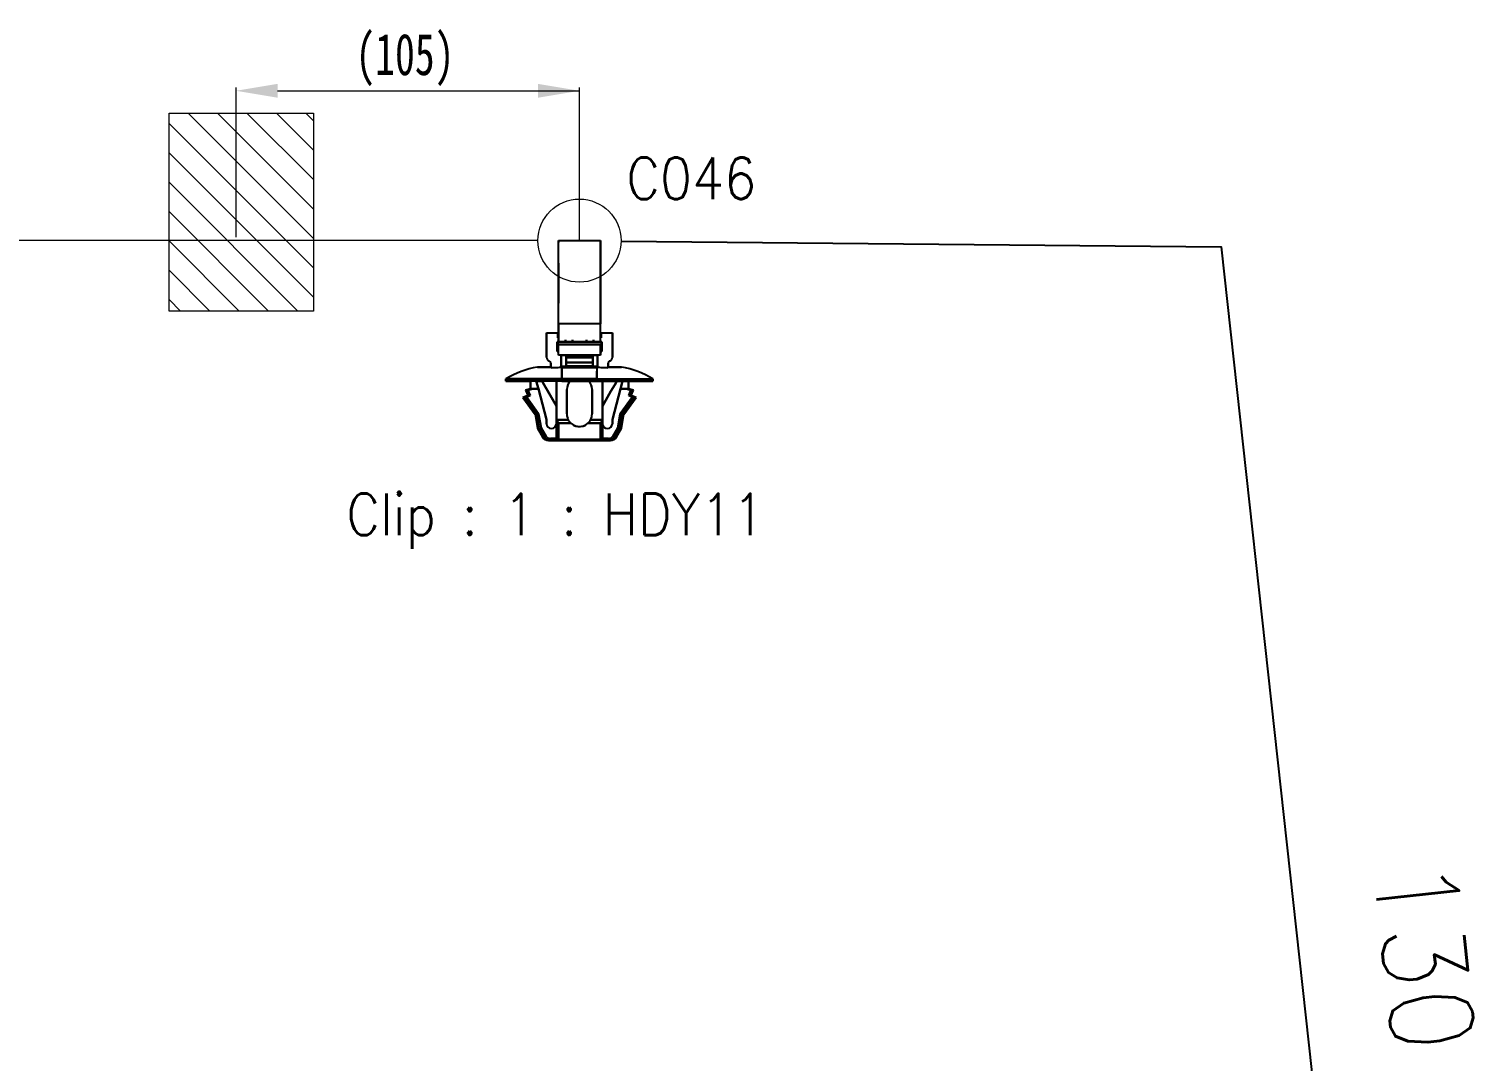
# Model space of a CAD drawing. Header units: inches. Extents: x 47316 to 59086, y 3141 to 11743.
# Drawn here: x 53403.7 to 53490.6, y 10171.3 to 10233.4 of the extents above; entities that cross this region are included whole.
import ezdxf

# ---------------------------------------------------------------- set-up
doc = ezdxf.new("R2010")
doc.units = ezdxf.units.IN
doc.header["$MEASUREMENT"] = 0
doc.styles.get("Standard").update_dxf_attribs({"font": ''})
doc.styles.get('Standard').set_extended_font_data('SimSun')
doc.linetypes.add('_VH_CONVOLUTED_TUBE_SPLIT', pattern='A,0.0001,[4,VeSys.shx,S=0.1,R=0,X=0,Y=0],0.4', length=0.4001)
doc.linetypes.add('_VH_FELT_TAPE', pattern='A,0.4,-0.7,["FELT",Standard,S=0.3,R=0,X=-0.5,Y=-0.15],-0.7', length=1.8)

msp = doc.modelspace()

# ---------------------------------------------------------------- linework, layer by layer
at = {"color": 0, "lineweight": 15}
for p, q in [((53416.176, 10220.866), (53416.176, 10229.869)), ((53418.676, 10229.669), (53436.837, 10229.669)), ((53436.837, 10220.651), (53436.837, 10229.869)), ((53412.145, 10216.414), (53412.145, 10228.321)), ((53412.145, 10228.321), (53420.835, 10228.321)), ((53420.835, 10219.018), (53412.145, 10227.708)), ((53420.835, 10220.785), (53413.3, 10228.321)), ((53420.835, 10222.553), (53415.068, 10228.321)), ((53420.835, 10224.321), (53416.835, 10228.321)), ((53420.835, 10226.089), (53418.603, 10228.321)), ((53420.835, 10227.857), (53420.371, 10228.321)), ((53420.835, 10228.321), (53420.835, 10216.414)), ((53420.835, 10217.25), (53412.145, 10225.94)), ((53419.903, 10216.414), (53412.145, 10224.172)), ((53418.136, 10216.414), (53412.145, 10222.404)), ((53416.368, 10216.414), (53412.145, 10220.637)), ((53414.6, 10216.414), (53412.145, 10218.869)), ((53412.832, 10216.414), (53412.145, 10217.101)), ((53420.835, 10216.414), (53412.145, 10216.414))]:
    msp.add_line(p, q, dxfattribs=at)
at = {"color": 0, "linetype": '_VH_CONVOLUTED_TUBE_SPLIT', "lineweight": 15, "ltscale": 5}
msp.add_line((53434.337, 10220.651), (53360.475, 10220.651), dxfattribs=at)
at = {"color": 7, "ltscale": 0.378893}
msp.add_line((53435.574, 10215.651), (53435.574, 10220.651), dxfattribs=at)
at = {"color": 7, "ltscale": 0.15}
for p, q in [((53435.574, 10220.651), (53438.1, 10220.651)), ((53438.1, 10215.651), (53435.574, 10215.651)), ((53438.1, 10215.651), (53435.574, 10215.651)), ((53435.574, 10214.392), (53438.1, 10214.392)), ((53438.1, 10214.392), (53435.574, 10214.392)), ((53438.1, 10213.76), (53435.574, 10213.76)), ((53438.1, 10213.76), (53435.574, 10213.76)), ((53435.574, 10208.687), (53438.1, 10208.687)), ((53438.1, 10208.687), (53435.574, 10208.687))]:
    msp.add_line(p, q, dxfattribs=at)
at = {"color": 7, "ltscale": 0.0272}
msp.add_line((53435.574, 10220.537), (53435.574, 10220.651), dxfattribs=at)
at = {"color": 7, "ltscale": 0.37888}
msp.add_line((53435.574, 10215.651), (53435.574, 10220.651), dxfattribs=at)
at = {"color": 7, "ltscale": 0.027199}
msp.add_line((53435.574, 10220.651), (53435.574, 10220.537), dxfattribs=at)
at = {"color": 7, "ltscale": 0.378897}
msp.add_line((53438.1, 10220.651), (53438.1, 10215.651), dxfattribs=at)
at = {"color": 7, "ltscale": 0.215019}
msp.add_line((53438.1, 10217.214), (53438.1, 10220.651), dxfattribs=at)
at = {"color": 7, "ltscale": 0.315749}
msp.add_line((53438.1, 10220.651), (53438.1, 10216.083), dxfattribs=at)
at = {"color": 7, "ltscale": 0.378905}
msp.add_line((53438.1, 10215.651), (53438.1, 10220.651), dxfattribs=at)
at = {"color": 7, "ltscale": 0.315758}
msp.add_line((53438.1, 10220.651), (53438.1, 10216.083), dxfattribs=at)
at = {"color": 7, "ltscale": 0.179182}
msp.add_line((53438.1, 10217.386), (53438.1, 10220.403), dxfattribs=at)
at = {"color": 7, "ltscale": 0.142589}
msp.add_line((53435.574, 10219.292), (53435.574, 10216.89), dxfattribs=at)
at = {"color": 7, "ltscale": 0.142593}
msp.add_line((53435.574, 10216.89), (53435.574, 10219.291), dxfattribs=at)
at = {"color": 7, "ltscale": 0.026669}
for p, q in [((53438.1, 10217.386), (53438.1, 10216.937)), ((53438.1, 10216.937), (53438.1, 10217.386)), ((53438.1, 10217.214), (53438.1, 10216.765))]:
    msp.add_line(p, q, dxfattribs=at)
at = {"color": 7, "ltscale": 0.108633}
msp.add_line((53438.1, 10215.107), (53438.1, 10216.937), dxfattribs=at)
at = {"color": 7, "ltscale": 0.076392}
msp.add_line((53438.1, 10215.65), (53438.1, 10216.937), dxfattribs=at)
at = {"color": 7, "ltscale": 0.098454}
msp.add_line((53438.1, 10215.107), (53438.1, 10216.765), dxfattribs=at)
at = {"color": 7, "ltscale": 0.0644}
for p, q in [((53435.574, 10215.651), (53435.574, 10214.566)), ((53435.574, 10214.566), (53435.574, 10215.651)), ((53438.1, 10214.566), (53438.1, 10215.651)), ((53438.1, 10214.566), (53438.1, 10215.651))]:
    msp.add_line(p, q, dxfattribs=at)
at = {"color": 7, "ltscale": 0.057913}
msp.add_line((53438.1, 10215.107), (53438.1, 10216.083), dxfattribs=at)
at = {"color": 7, "ltscale": 0.039999}
for p, q in [((53434.858, 10215.107), (53435.532, 10215.107)), ((53434.858, 10215.107), (53435.532, 10215.107)), ((53438.142, 10215.107), (53438.816, 10215.107)), ((53438.142, 10215.107), (53438.816, 10215.107))]:
    msp.add_line(p, q, dxfattribs=at)
at = {"color": 7, "ltscale": 0.022501}
for p, q in [((53434.858, 10215.107), (53434.858, 10214.728)), ((53434.858, 10214.728), (53434.858, 10215.107)), ((53438.816, 10215.107), (53438.816, 10214.728)), ((53438.816, 10215.107), (53438.816, 10214.728))]:
    msp.add_line(p, q, dxfattribs=at)
at = {"color": 7, "ltscale": 0.064999}
for p, q in [((53434.858, 10214.728), (53434.858, 10213.634)), ((53434.858, 10213.634), (53434.858, 10214.728)), ((53438.816, 10214.728), (53438.816, 10213.634)), ((53438.816, 10214.728), (53438.816, 10213.634))]:
    msp.add_line(p, q, dxfattribs=at)
at = {"color": 7, "ltscale": 0.0175}
for p, q in [((53435.532, 10215.107), (53435.532, 10214.813)), ((53435.532, 10214.813), (53435.532, 10215.107)), ((53438.142, 10215.107), (53438.142, 10214.813)), ((53438.142, 10215.107), (53438.142, 10214.813)), ((53438.142, 10214.813), (53438.142, 10215.107))]:
    msp.add_line(p, q, dxfattribs=at)
at = {"color": 7, "ltscale": 0.002499}
for p, q in [((53435.532, 10215.107), (53435.574, 10215.107)), ((53435.574, 10214.813), (53435.532, 10214.813)), ((53435.532, 10214.813), (53435.574, 10214.813)), ((53438.1, 10215.107), (53438.142, 10215.107)), ((53438.142, 10214.813), (53438.1, 10214.813)), ((53438.1, 10214.813), (53438.142, 10214.813)), ((53435.49, 10214.56), (53435.532, 10214.56)), ((53435.532, 10214.56), (53435.49, 10214.56)), ((53435.532, 10214.56), (53435.49, 10214.56)), ((53435.574, 10214.013), (53435.532, 10214.013)), ((53435.532, 10214.013), (53435.574, 10214.013)), ((53435.574, 10214.013), (53435.532, 10214.013)), ((53438.142, 10214.013), (53438.1, 10214.013)), ((53438.1, 10214.013), (53438.142, 10214.013)), ((53438.142, 10214.013), (53438.1, 10214.013)), ((53438.184, 10214.56), (53438.142, 10214.56)), ((53438.184, 10214.56), (53438.142, 10214.56))]:
    msp.add_line(p, q, dxfattribs=at)
at = {"color": 7, "ltscale": 2.6e-05}
for p, q in [((53435.532, 10215.107), (53435.532, 10215.107)), ((53438.142, 10215.107), (53438.142, 10215.107))]:
    msp.add_line(p, q, dxfattribs=at)
at = {"color": 7, "ltscale": 0.0075}
for p, q in [((53435.995, 10214.686), (53435.995, 10214.56)), ((53435.995, 10214.56), (53435.995, 10214.686)), ((53436.416, 10214.56), (53436.416, 10214.686)), ((53436.416, 10214.686), (53436.416, 10214.56)), ((53437.258, 10214.686), (53437.258, 10214.56)), ((53437.258, 10214.56), (53437.258, 10214.686)), ((53437.679, 10214.56), (53437.679, 10214.686)), ((53437.679, 10214.686), (53437.679, 10214.56)), ((53432.417, 10212.329), (53432.417, 10212.202)), ((53432.417, 10212.202), (53432.417, 10212.329)), ((53435.785, 10212.202), (53435.785, 10212.329)), ((53435.785, 10212.329), (53435.785, 10212.202)), ((53437.89, 10212.329), (53437.89, 10212.202)), ((53437.89, 10212.202), (53437.89, 10212.329)), ((53441.257, 10212.329), (53441.257, 10212.202)), ((53441.257, 10212.202), (53441.257, 10212.329)), ((53435.095, 10208.624), (53435.095, 10208.75)), ((53435.095, 10208.624), (53435.095, 10208.75)), ((53438.226, 10208.624), (53438.226, 10208.75)), ((53438.579, 10208.75), (53438.579, 10208.624)), ((53438.579, 10208.75), (53438.579, 10208.624))]:
    msp.add_line(p, q, dxfattribs=at)
at = {"color": 7, "ltscale": 0.025}
for p, q in [((53438.816, 10214.686), (53438.816, 10215.107)), ((53435.995, 10214.566), (53436.416, 10214.566)), ((53435.995, 10214.566), (53436.416, 10214.566)), ((53437.258, 10214.566), (53437.679, 10214.566)), ((53437.258, 10214.566), (53437.679, 10214.566)), ((53437.258, 10214.56), (53437.679, 10214.56))]:
    msp.add_line(p, q, dxfattribs=at)
at = {"color": 7, "ltscale": 0.0625}
msp.add_line((53438.816, 10213.634), (53438.816, 10214.686), dxfattribs=at)
at = {"color": 7, "ltscale": 0.035001}
for p, q in [((53435.49, 10213.971), (53435.49, 10214.56)), ((53435.49, 10213.971), (53435.49, 10214.56)), ((53435.49, 10214.56), (53435.49, 10213.971)), ((53438.184, 10214.56), (53438.184, 10213.971)), ((53438.184, 10213.971), (53438.184, 10214.56)), ((53437.89, 10212.202), (53437.89, 10212.792)), ((53437.89, 10212.202), (53437.89, 10212.792))]:
    msp.add_line(p, q, dxfattribs=at)
at = {"color": 7, "ltscale": 0.004999}
for p, q in [((53435.574, 10213.971), (53435.49, 10213.971)), ((53435.49, 10213.971), (53435.574, 10213.971)), ((53438.184, 10213.971), (53438.1, 10213.971)), ((53438.1, 10213.971), (53438.184, 10213.971))]:
    msp.add_line(p, q, dxfattribs=at)
at = {"color": 7, "ltscale": 0.032501}
for p, q in [((53435.532, 10214.56), (53435.532, 10214.013)), ((53435.532, 10214.013), (53435.532, 10214.56)), ((53438.142, 10214.56), (53438.142, 10214.013)), ((53438.142, 10214.56), (53438.142, 10214.013))]:
    msp.add_line(p, q, dxfattribs=at)
at = {"color": 7, "ltscale": 0.154999}
for p, q in [((53438.142, 10214.56), (53435.532, 10214.56)), ((53435.532, 10214.56), (53438.142, 10214.56))]:
    msp.add_line(p, q, dxfattribs=at)
at = {"color": 7, "ltscale": 0.0375}
for p, q in [((53435.574, 10213.76), (53435.574, 10214.392)), ((53435.574, 10213.76), (53435.574, 10214.392)), ((53438.1, 10214.392), (53438.1, 10213.76)), ((53438.1, 10213.76), (53438.1, 10214.392))]:
    msp.add_line(p, q, dxfattribs=at)
at = {"color": 7, "ltscale": 0.000368}
msp.add_line((53435.995, 10214.566), (53435.995, 10214.56), dxfattribs=at)
at = {"color": 7, "ltscale": 0.023056}
msp.add_line((53436.028, 10214.56), (53436.416, 10214.56), dxfattribs=at)
at = {"color": 7, "ltscale": 0.000322}
msp.add_line((53437.258, 10214.56), (53437.258, 10214.565), dxfattribs=at)
at = {"color": 7, "ltscale": 0.002502}
msp.add_line((53438.1, 10213.971), (53438.1, 10214.013), dxfattribs=at)
at = {"color": 7, "ltscale": 0.021939}
msp.add_line((53438.142, 10214.56), (53438.142, 10214.191), dxfattribs=at)
at = {"color": 7, "ltscale": 0.010562}
msp.add_line((53438.142, 10214.013), (53438.142, 10214.191), dxfattribs=at)
at = {"color": 7, "ltscale": 0.000629}
msp.add_line((53438.174, 10214.56), (53438.184, 10214.56), dxfattribs=at)
at = {"color": 7, "ltscale": 0.047501}
for p, q in [((53435.111, 10213.044), (53434.311, 10213.044)), ((53434.311, 10213.044), (53435.111, 10213.044)), ((53439.363, 10213.044), (53438.563, 10213.044)), ((53438.563, 10213.044), (53439.363, 10213.044))]:
    msp.add_line(p, q, dxfattribs=at)
at = {"color": 7, "ltscale": 0.017476}
for p, q in [((53435.111, 10213.277), (53435.111, 10212.982)), ((53438.563, 10213.277), (53438.563, 10212.982))]:
    msp.add_line(p, q, dxfattribs=at)
at = {"color": 7, "ltscale": 0.017471}
for p, q in [((53435.111, 10212.982), (53435.111, 10213.277)), ((53438.563, 10212.982), (53438.563, 10213.277))]:
    msp.add_line(p, q, dxfattribs=at)
at = {"color": 7, "ltscale": 0.00369}
for p, q in [((53435.111, 10213.044), (53435.111, 10212.982)), ((53438.563, 10212.982), (53438.563, 10213.044))]:
    msp.add_line(p, q, dxfattribs=at)
at = {"color": 7, "ltscale": 0.040002}
for p, q in [((53435.742, 10213.087), (53435.742, 10213.76)), ((53435.742, 10213.087), (53435.742, 10213.76)), ((53435.742, 10213.76), (53435.742, 10213.087)), ((53437.932, 10213.76), (53437.932, 10213.087)), ((53437.932, 10213.087), (53437.932, 10213.76))]:
    msp.add_line(p, q, dxfattribs=at)
at = {"color": 7, "ltscale": 0.017502}
for p, q in [((53435.742, 10213.76), (53436.037, 10213.76)), ((53437.637, 10213.76), (53437.932, 10213.76))]:
    msp.add_line(p, q, dxfattribs=at)
at = {"color": 7, "ltscale": 0.129999}
for p, q in [((53437.932, 10213.087), (53435.742, 10213.087)), ((53435.742, 10213.087), (53437.932, 10213.087))]:
    msp.add_line(p, q, dxfattribs=at)
at = {"color": 7, "ltscale": 0.040569}
for p, q in [((53435.785, 10212.329), (53435.785, 10213.012)), ((53437.89, 10213.012), (53437.89, 10212.329))]:
    msp.add_line(p, q, dxfattribs=at)
at = {"color": 7, "ltscale": 0.125}
for p, q in [((53435.785, 10213.012), (53437.89, 10213.012)), ((53437.89, 10213.012), (53435.785, 10213.012)), ((53435.785, 10212.329), (53437.89, 10212.329)), ((53437.89, 10212.329), (53435.785, 10212.329)), ((53435.785, 10212.202), (53437.89, 10212.202)), ((53437.89, 10212.202), (53435.785, 10212.202))]:
    msp.add_line(p, q, dxfattribs=at)
at = {"color": 7, "ltscale": 0.040567}
for p, q in [((53435.785, 10213.012), (53435.785, 10212.329)), ((53437.89, 10213.012), (53437.89, 10212.329))]:
    msp.add_line(p, q, dxfattribs=at)
at = {"color": 7, "ltscale": 0.00087}
for p, q in [((53436.037, 10213.746), (53436.037, 10213.76)), ((53436.037, 10213.76), (53436.037, 10213.746)), ((53437.637, 10213.746), (53437.637, 10213.76)), ((53437.637, 10213.76), (53437.637, 10213.746))]:
    msp.add_line(p, q, dxfattribs=at)
at = {"color": 7, "ltscale": 0.095001}
for p, q in [((53437.637, 10213.746), (53436.037, 10213.746)), ((53436.037, 10213.746), (53437.637, 10213.746)), ((53437.637, 10213.62), (53436.037, 10213.62)), ((53436.037, 10213.62), (53437.637, 10213.62)), ((53436.037, 10213.32), (53437.637, 10213.32)), ((53437.637, 10213.32), (53436.037, 10213.32)), ((53436.037, 10213.111), (53437.637, 10213.111))]:
    msp.add_line(p, q, dxfattribs=at)
at = {"color": 7, "ltscale": 0.007443}
for p, q in [((53436.037, 10213.62), (53436.037, 10213.746)), ((53436.037, 10213.746), (53436.037, 10213.62)), ((53437.637, 10213.62), (53437.637, 10213.746)), ((53437.637, 10213.746), (53437.637, 10213.62))]:
    msp.add_line(p, q, dxfattribs=at)
at = {"color": 7, "ltscale": 0.017839}
for p, q in [((53436.037, 10213.32), (53436.037, 10213.62)), ((53436.037, 10213.62), (53436.037, 10213.32)), ((53437.637, 10213.32), (53437.637, 10213.62)), ((53437.637, 10213.62), (53437.637, 10213.32))]:
    msp.add_line(p, q, dxfattribs=at)
at = {"color": 7, "ltscale": 0.012407}
for p, q in [((53436.037, 10213.111), (53436.037, 10213.32)), ((53437.637, 10213.111), (53437.637, 10213.32))]:
    msp.add_line(p, q, dxfattribs=at)
at = {"color": 7, "ltscale": 0.013841}
for p, q in [((53436.037, 10213.32), (53436.037, 10213.087)), ((53437.637, 10213.087), (53437.637, 10213.32))]:
    msp.add_line(p, q, dxfattribs=at)
at = {"color": 7, "ltscale": 0.001447}
msp.add_line((53436.037, 10213.111), (53436.037, 10213.087), dxfattribs=at)
at = {"color": 7, "ltscale": 0.023952}
msp.add_line((53437.637, 10213.357), (53437.637, 10213.76), dxfattribs=at)
at = {"color": 7, "ltscale": 0.014789}
msp.add_line((53437.637, 10213.336), (53437.637, 10213.087), dxfattribs=at)
at = {"color": 7, "ltscale": 0.013786}
msp.add_line((53438.563, 10213.044), (53438.563, 10213.277), dxfattribs=at)
at = {"color": 7, "ltscale": 0.2}
for p, q in [((53432.417, 10212.329), (53435.785, 10212.329)), ((53435.785, 10212.329), (53432.417, 10212.329)), ((53435.785, 10212.202), (53432.417, 10212.202)), ((53435.785, 10212.202), (53432.417, 10212.202)), ((53437.89, 10212.329), (53441.257, 10212.329)), ((53437.89, 10212.329), (53441.257, 10212.329)), ((53437.89, 10212.202), (53441.257, 10212.202)), ((53441.257, 10212.202), (53437.89, 10212.202))]:
    msp.add_line(p, q, dxfattribs=at)
at = {"color": 7, "ltscale": 0.087396}
for p, q in [((53432.417, 10212.202), (53433.888, 10212.202)), ((53432.417, 10212.202), (53433.888, 10212.202)), ((53441.257, 10212.202), (53439.786, 10212.202))]:
    msp.add_line(p, q, dxfattribs=at)
at = {"color": 7, "ltscale": 0.027499}
for p, q in [((53433.89, 10211.739), (53433.89, 10212.202)), ((53433.89, 10212.202), (53433.89, 10211.739)), ((53439.784, 10211.739), (53439.784, 10212.202)), ((53439.784, 10212.202), (53439.784, 10211.739))]:
    msp.add_line(p, q, dxfattribs=at)
at = {"color": 7, "ltscale": 0.020602}
for p, q in [((53434.242, 10212.202), (53434.589, 10212.202)), ((53434.242, 10212.202), (53434.589, 10212.202)), ((53439.432, 10212.202), (53439.085, 10212.202))]:
    msp.add_line(p, q, dxfattribs=at)
at = {"color": 7, "ltscale": 0.028456}
for p, q in [((53434.365, 10211.739), (53434.242, 10212.202)), ((53434.242, 10212.202), (53434.365, 10211.739)), ((53439.309, 10211.739), (53439.432, 10212.202)), ((53439.432, 10212.202), (53439.309, 10211.739))]:
    msp.add_line(p, q, dxfattribs=at)
at = {"color": 7, "ltscale": 0.015242}
for p, q in [((53434.718, 10211.979), (53434.592, 10212.203)), ((53439.083, 10212.203), (53438.956, 10211.979))]:
    msp.add_line(p, q, dxfattribs=at)
at = {"color": 7, "ltscale": 0.015215}
msp.add_line((53434.592, 10212.203), (53434.718, 10211.98), dxfattribs=at)
at = {"color": 7, "ltscale": 0.089999}
for p, q in [((53435.448, 10210.687), (53435.448, 10212.202)), ((53435.448, 10212.202), (53435.448, 10210.687)), ((53438.226, 10212.202), (53438.226, 10210.687)), ((53438.226, 10210.687), (53438.226, 10212.202))]:
    msp.add_line(p, q, dxfattribs=at)
at = {"color": 7, "ltscale": 0.02751}
msp.add_line((53435.785, 10212.329), (53435.785, 10212.792), dxfattribs=at)
msp.add_line((53435.785, 10212.329), (53435.785, 10212.792), dxfattribs=at)
at = {"color": 7, "ltscale": 0.015289}
msp.add_line((53438.956, 10211.979), (53439.083, 10212.203), dxfattribs=at)
at = {"color": 7, "ltscale": 0.020749}
msp.add_line((53439.083, 10212.202), (53439.432, 10212.202), dxfattribs=at)
at = {"color": 7, "ltscale": 0.0875}
for p, q in [((53439.784, 10212.202), (53441.257, 10212.202)), ((53436.079, 10211.697), (53436.079, 10210.224)), ((53436.079, 10210.224), (53436.079, 10211.697)), ((53436.079, 10210.224), (53436.079, 10211.697)), ((53437.595, 10210.224), (53437.595, 10211.697)), ((53437.595, 10211.697), (53437.595, 10210.224))]:
    msp.add_line(p, q, dxfattribs=at)
at = {"color": 7, "ltscale": 0.019025}
msp.add_line((53433.722, 10211.339), (53433.427, 10211.213), dxfattribs=at)
at = {"color": 7, "ltscale": 0.006177}
msp.add_line((53433.531, 10211.213), (53433.427, 10211.213), dxfattribs=at)
at = {"color": 7, "ltscale": 0.006165}
for p, q in [((53433.427, 10211.213), (53433.531, 10211.213)), ((53434.164, 10210.182), (53434.268, 10210.182)), ((53434.164, 10210.182), (53434.268, 10210.182))]:
    msp.add_line(p, q, dxfattribs=at)
at = {"color": 7, "ltscale": 0.075271}
for p, q in [((53433.427, 10211.213), (53434.164, 10210.182)), ((53434.268, 10210.182), (53433.531, 10211.213)), ((53440.143, 10211.213), (53439.406, 10210.182)), ((53439.406, 10210.182), (53440.143, 10211.213)), ((53439.51, 10210.182), (53440.247, 10211.213))]:
    msp.add_line(p, q, dxfattribs=at)
at = {"color": 7, "ltscale": 0.075264}
msp.add_line((53434.268, 10210.182), (53433.531, 10211.213), dxfattribs=at)
at = {"color": 7, "ltscale": 0.018174}
msp.add_line((53433.89, 10211.739), (53433.596, 10211.655), dxfattribs=at)
at = {"color": 7, "ltscale": 0.000925}
msp.add_line((53433.596, 10211.655), (53433.611, 10211.655), dxfattribs=at)
at = {"color": 7, "ltscale": 0.020195}
for p, q in [((53433.596, 10211.655), (53433.722, 10211.339)), ((53433.738, 10211.655), (53433.864, 10211.339)), ((53433.864, 10211.339), (53433.738, 10211.655)), ((53439.937, 10211.655), (53439.81, 10211.339)), ((53439.81, 10211.339), (53439.937, 10211.655)), ((53439.952, 10211.339), (53440.078, 10211.655))]:
    msp.add_line(p, q, dxfattribs=at)
at = {"color": 7, "ltscale": 0.000912}
for p, q in [((53433.611, 10211.655), (53433.596, 10211.655)), ((53439.952, 10211.339), (53439.937, 10211.339))]:
    msp.add_line(p, q, dxfattribs=at)
at = {"color": 7, "ltscale": 0.002823}
msp.add_line((53433.611, 10211.655), (53433.659, 10211.655), dxfattribs=at)
at = {"color": 7, "ltscale": 0.00282}
for p, q in [((53433.659, 10211.655), (53433.611, 10211.655)), ((53439.937, 10211.339), (53439.889, 10211.339))]:
    msp.add_line(p, q, dxfattribs=at)
at = {"color": 7, "ltscale": 0.013619}
for p, q in [((53433.864, 10211.339), (53433.653, 10211.249)), ((53433.653, 10211.249), (53433.864, 10211.339)), ((53439.81, 10211.339), (53440.021, 10211.249)), ((53440.021, 10211.249), (53439.81, 10211.339))]:
    msp.add_line(p, q, dxfattribs=at)
at = {"color": 7, "ltscale": 0.074459}
for p, q in [((53433.653, 10211.249), (53434.382, 10210.229)), ((53434.382, 10210.229), (53433.653, 10211.249)), ((53440.021, 10211.249), (53439.292, 10210.229)), ((53439.292, 10210.229), (53440.021, 10211.249))]:
    msp.add_line(p, q, dxfattribs=at)
at = {"color": 7, "ltscale": 0.004681}
for p, q in [((53433.659, 10211.655), (53433.738, 10211.655)), ((53433.738, 10211.655), (53433.659, 10211.655))]:
    msp.add_line(p, q, dxfattribs=at)
at = {"color": 7, "ltscale": 0.000327}
msp.add_line((53433.727, 10211.339), (53433.722, 10211.339), dxfattribs=at)
at = {"color": 7, "ltscale": 0.008441}
for p, q in [((53433.722, 10211.339), (53433.864, 10211.339)), ((53433.89, 10211.739), (53434.032, 10211.739)), ((53434.032, 10211.739), (53433.89, 10211.739))]:
    msp.add_line(p, q, dxfattribs=at)
at = {"color": 7, "ltscale": 0.008429}
for p, q in [((53433.864, 10211.339), (53433.722, 10211.339)), ((53439.937, 10211.655), (53440.078, 10211.655))]:
    msp.add_line(p, q, dxfattribs=at)
at = {"color": 7, "ltscale": 0.00033}
for p, q in [((53433.722, 10211.339), (53433.728, 10211.339)), ((53433.896, 10211.739), (53433.89, 10211.739)), ((53439.784, 10211.739), (53439.778, 10211.739))]:
    msp.add_line(p, q, dxfattribs=at)
at = {"color": 7, "ltscale": 0.001593}
msp.add_line((53433.754, 10211.339), (53433.727, 10211.339), dxfattribs=at)
at = {"color": 7, "ltscale": 0.003809}
msp.add_line((53433.728, 10211.339), (53433.792, 10211.339), dxfattribs=at)
at = {"color": 7, "ltscale": 0.018199}
for p, q in [((53434.032, 10211.739), (53433.738, 10211.655)), ((53433.738, 10211.655), (53434.032, 10211.739)), ((53439.642, 10211.739), (53439.937, 10211.655)), ((53439.937, 10211.655), (53439.642, 10211.739))]:
    msp.add_line(p, q, dxfattribs=at)
at = {"color": 7, "ltscale": 0.004291}
msp.add_line((53433.792, 10211.339), (53433.864, 10211.339), dxfattribs=at)
at = {"color": 7, "ltscale": 0.008432}
msp.add_line((53434.032, 10211.739), (53433.89, 10211.739), dxfattribs=at)
at = {"color": 7, "ltscale": 0.000342}
for p, q in [((53433.89, 10211.739), (53433.896, 10211.739)), ((53439.778, 10211.739), (53439.784, 10211.739))]:
    msp.add_line(p, q, dxfattribs=at)
at = {"color": 7, "ltscale": 0.000286}
for p, q in [((53433.891, 10211.738), (53433.896, 10211.739)), ((53433.896, 10211.739), (53433.891, 10211.738))]:
    msp.add_line(p, q, dxfattribs=at)
at = {"color": 7, "ltscale": 0.002209}
msp.add_line((53433.933, 10211.739), (53433.896, 10211.739), dxfattribs=at)
at = {"color": 7, "ltscale": 0.003674}
for p, q in [((53433.896, 10211.739), (53433.958, 10211.739)), ((53439.716, 10211.739), (53439.778, 10211.739))]:
    msp.add_line(p, q, dxfattribs=at)
at = {"color": 7, "ltscale": 0.00434}
msp.add_line((53433.958, 10211.739), (53434.031, 10211.739), dxfattribs=at)
at = {"color": 7, "ltscale": 0.019785}
for p, q in [((53434.365, 10211.739), (53434.032, 10211.739)), ((53434.032, 10211.739), (53434.365, 10211.739)), ((53439.309, 10211.739), (53439.642, 10211.739)), ((53439.642, 10211.739), (53439.309, 10211.739))]:
    msp.add_line(p, q, dxfattribs=at)
at = {"color": 7, "ltscale": 0.11383}
for p, q in [((53434.858, 10209.887), (53434.365, 10211.739)), ((53434.365, 10211.739), (53434.858, 10209.887)), ((53438.816, 10209.887), (53439.309, 10211.739)), ((53439.309, 10211.739), (53438.816, 10209.887))]:
    msp.add_line(p, q, dxfattribs=at)
at = {"color": 7, "ltscale": 0.02701}
msp.add_line((53434.718, 10211.98), (53434.941, 10211.584), dxfattribs=at)
at = {"color": 7, "ltscale": 0.026985}
for p, q in [((53434.941, 10211.584), (53434.718, 10211.979)), ((53438.956, 10211.979), (53438.733, 10211.584))]:
    msp.add_line(p, q, dxfattribs=at)
at = {"color": 7, "ltscale": 0.064963}
msp.add_line((53434.91, 10211.639), (53435.448, 10210.687), dxfattribs=at)
at = {"color": 7, "ltscale": 0.061156}
for p, q in [((53435.448, 10210.687), (53434.941, 10211.584)), ((53438.733, 10211.584), (53438.226, 10210.687))]:
    msp.add_line(p, q, dxfattribs=at)
at = {"color": 7, "ltscale": 0.061161}
msp.add_line((53434.941, 10211.584), (53435.448, 10210.687), dxfattribs=at)
at = {"color": 7, "ltscale": 0.065039}
msp.add_line((53438.226, 10210.687), (53438.765, 10211.641), dxfattribs=at)
at = {"color": 7, "ltscale": 0.06116}
msp.add_line((53438.226, 10210.687), (53438.733, 10211.584), dxfattribs=at)
at = {"color": 7, "ltscale": 0.040697}
msp.add_line((53438.226, 10210.844), (53438.226, 10211.529), dxfattribs=at)
at = {"color": 7, "ltscale": 0.040701}
msp.add_line((53438.226, 10211.529), (53438.226, 10210.844), dxfattribs=at)
at = {"color": 7, "ltscale": 0.02697}
msp.add_line((53438.733, 10211.584), (53438.956, 10211.979), dxfattribs=at)
at = {"color": 7, "ltscale": 0.006299}
msp.add_line((53439.642, 10211.739), (53439.748, 10211.739), dxfattribs=at)
at = {"color": 7, "ltscale": 0.006305}
msp.add_line((53439.748, 10211.739), (53439.642, 10211.739), dxfattribs=at)
at = {"color": 7, "ltscale": 0.00329}
msp.add_line((53439.661, 10211.739), (53439.716, 10211.739), dxfattribs=at)
at = {"color": 7, "ltscale": 0.006641}
msp.add_line((53439.784, 10211.739), (53439.672, 10211.739), dxfattribs=at)
at = {"color": 7, "ltscale": 0.001825}
msp.add_line((53439.778, 10211.739), (53439.748, 10211.739), dxfattribs=at)
at = {"color": 7, "ltscale": 0.002142}
msp.add_line((53439.748, 10211.739), (53439.784, 10211.739), dxfattribs=at)
at = {"color": 7, "ltscale": 0.002136}
msp.add_line((53439.784, 10211.739), (53439.748, 10211.739), dxfattribs=at)
at = {"color": 7, "ltscale": 0.018183}
msp.add_line((53440.078, 10211.655), (53439.784, 10211.739), dxfattribs=at)
at = {"color": 7, "ltscale": 0.004715}
msp.add_line((53439.81, 10211.339), (53439.89, 10211.339), dxfattribs=at)
at = {"color": 7, "ltscale": 0.004687}
msp.add_line((53439.889, 10211.339), (53439.81, 10211.339), dxfattribs=at)
at = {"color": 7, "ltscale": 0.002832}
msp.add_line((53439.89, 10211.339), (53439.937, 10211.339), dxfattribs=at)
at = {"color": 7, "ltscale": 0.002869}
msp.add_line((53439.898, 10211.339), (53439.947, 10211.339), dxfattribs=at)
at = {"color": 7, "ltscale": 0.002856}
msp.add_line((53439.947, 10211.339), (53439.899, 10211.339), dxfattribs=at)
at = {"color": 7, "ltscale": 0.008438}
msp.add_line((53440.078, 10211.655), (53439.936, 10211.655), dxfattribs=at)
at = {"color": 7, "ltscale": 0.0009}
msp.add_line((53439.937, 10211.339), (53439.952, 10211.339), dxfattribs=at)
at = {"color": 7, "ltscale": 0.019}
msp.add_line((53440.247, 10211.213), (53439.953, 10211.339), dxfattribs=at)
at = {"color": 7, "ltscale": 0.002185}
msp.add_line((53440.009, 10211.655), (53440.045, 10211.655), dxfattribs=at)
at = {"color": 7, "ltscale": 0.005249}
msp.add_line((53440.231, 10211.213), (53440.142, 10211.213), dxfattribs=at)
at = {"color": 7, "ltscale": 0.005222}
msp.add_line((53440.231, 10211.213), (53440.143, 10211.213), dxfattribs=at)
at = {"color": 7, "ltscale": 0.000903}
msp.add_line((53440.246, 10211.213), (53440.231, 10211.213), dxfattribs=at)
at = {"color": 7, "ltscale": 0.000916}
msp.add_line((53440.246, 10211.213), (53440.231, 10211.213), dxfattribs=at)
at = {"color": 7, "ltscale": 4.3e-05}
msp.add_line((53440.247, 10211.213), (53440.246, 10211.213), dxfattribs=at)
at = {"color": 7, "ltscale": 4.9e-05}
msp.add_line((53440.247, 10211.213), (53440.246, 10211.213), dxfattribs=at)
at = {"color": 7, "ltscale": 0.039936}
for p, q in [((53435.448, 10210.014), (53435.448, 10210.687)), ((53435.448, 10210.687), (53435.448, 10210.014)), ((53438.226, 10210.687), (53438.226, 10210.014)), ((53438.226, 10210.014), (53438.226, 10210.687))]:
    msp.add_line(p, q, dxfattribs=at)
at = {"color": 7, "ltscale": 0.048712}
msp.add_line((53438.226, 10209.867), (53438.226, 10210.687), dxfattribs=at)
at = {"color": 7, "ltscale": 0.05076}
for p, q in [((53434.164, 10210.182), (53434.311, 10209.34)), ((53439.363, 10209.34), (53439.51, 10210.182))]:
    msp.add_line(p, q, dxfattribs=at)
at = {"color": 7, "ltscale": 0.050769}
msp.add_line((53434.418, 10209.34), (53434.268, 10210.182), dxfattribs=at)
at = {"color": 7, "ltscale": 0.002621}
for p, q in [((53434.312, 10210.199), (53434.271, 10210.182)), ((53434.271, 10210.182), (53434.312, 10210.199)), ((53439.403, 10210.182), (53439.363, 10210.199)), ((53439.363, 10210.199), (53439.403, 10210.182))]:
    msp.add_line(p, q, dxfattribs=at)
at = {"color": 7, "ltscale": 0.050773}
for p, q in [((53434.418, 10209.34), (53434.271, 10210.182)), ((53439.403, 10210.182), (53439.256, 10209.34)), ((53439.256, 10209.34), (53439.403, 10210.182))]:
    msp.add_line(p, q, dxfattribs=at)
at = {"color": 7, "ltscale": 0.000205}
for p, q in [((53434.315, 10210.201), (53434.312, 10210.199)), ((53434.312, 10210.199), (53434.315, 10210.201)), ((53439.363, 10210.199), (53439.359, 10210.201)), ((53439.359, 10210.201), (53439.363, 10210.199))]:
    msp.add_line(p, q, dxfattribs=at)
at = {"color": 7, "ltscale": 0.004321}
for p, q in [((53434.382, 10210.229), (53434.315, 10210.201)), ((53434.315, 10210.201), (53434.382, 10210.229)), ((53439.359, 10210.201), (53439.292, 10210.229)), ((53439.292, 10210.229), (53439.359, 10210.201))]:
    msp.add_line(p, q, dxfattribs=at)
at = {"color": 7, "ltscale": 0.051095}
for p, q in [((53434.382, 10210.229), (53434.53, 10209.381)), ((53434.53, 10209.381), (53434.382, 10210.229)), ((53439.292, 10210.229), (53439.144, 10209.381)), ((53439.144, 10209.381), (53439.292, 10210.229))]:
    msp.add_line(p, q, dxfattribs=at)
at = {"color": 7, "ltscale": 0.014999}
for p, q in [((53434.858, 10209.634), (53434.858, 10209.887)), ((53434.858, 10209.634), (53434.858, 10209.887)), ((53434.858, 10209.887), (53434.858, 10209.634)), ((53438.816, 10209.634), (53438.816, 10209.887)), ((53438.816, 10209.887), (53438.816, 10209.634))]:
    msp.add_line(p, q, dxfattribs=at)
at = {"color": 7, "ltscale": 0.082565}
for p, q in [((53435.448, 10210.014), (53435.448, 10208.624)), ((53435.448, 10208.624), (53435.448, 10210.014)), ((53438.226, 10208.624), (53438.226, 10210.014)), ((53438.226, 10210.014), (53438.226, 10208.624))]:
    msp.add_line(p, q, dxfattribs=at)
at = {"color": 7, "ltscale": 0.041339}
for p, q in [((53436.165, 10209.873), (53435.469, 10209.873)), ((53435.469, 10209.873), (53436.165, 10209.873)), ((53438.205, 10209.873), (53437.509, 10209.873)), ((53437.509, 10209.873), (53438.205, 10209.873))]:
    msp.add_line(p, q, dxfattribs=at)
at = {"color": 7, "ltscale": 0.002635}
for p, q in [((53435.469, 10209.873), (53435.485, 10209.831)), ((53438.189, 10209.831), (53438.205, 10209.873))]:
    msp.add_line(p, q, dxfattribs=at)
at = {"color": 7, "ltscale": 0.002634}
for p, q in [((53435.485, 10209.831), (53435.469, 10209.873)), ((53438.205, 10209.873), (53438.189, 10209.831))]:
    msp.add_line(p, q, dxfattribs=at)
at = {"color": 7, "ltscale": 0.057954}
for p, q in [((53435.574, 10208.687), (53435.574, 10209.663)), ((53435.574, 10209.663), (53435.574, 10208.687)), ((53438.1, 10209.663), (53438.1, 10208.687)), ((53438.1, 10208.687), (53438.1, 10209.663))]:
    msp.add_line(p, q, dxfattribs=at)
at = {"color": 7, "ltscale": 0.044711}
for p, q in [((53435.574, 10209.663), (53436.327, 10209.663)), ((53436.327, 10209.663), (53435.574, 10209.663)), ((53437.347, 10209.663), (53438.1, 10209.663)), ((53438.1, 10209.663), (53437.347, 10209.663))]:
    msp.add_line(p, q, dxfattribs=at)
at = {"color": 7, "ltscale": 0.000598}
msp.add_line((53436.327, 10209.663), (53436.32, 10209.67), dxfattribs=at)
at = {"color": 7, "ltscale": 0.001863}
msp.add_line((53437.369, 10209.684), (53437.346, 10209.663), dxfattribs=at)
at = {"color": 7, "ltscale": 0.000505}
msp.add_line((53437.347, 10209.663), (53437.353, 10209.669), dxfattribs=at)
at = {"color": 7, "ltscale": 0.008279}
msp.add_line((53438.226, 10209.727), (53438.226, 10209.867), dxfattribs=at)
at = {"color": 7, "ltscale": 0.005516}
msp.add_line((53438.226, 10209.634), (53438.226, 10209.727), dxfattribs=at)
at = {"color": 7, "ltscale": 0.052501}
msp.add_line((53438.226, 10208.75), (53438.226, 10209.634), dxfattribs=at)
at = {"color": 7, "ltscale": 0.006168}
for p, q in [((53439.406, 10210.182), (53439.51, 10210.182)), ((53439.51, 10210.182), (53439.406, 10210.182))]:
    msp.add_line(p, q, dxfattribs=at)
at = {"color": 7, "ltscale": 0.006219}
msp.add_line((53434.416, 10209.34), (53434.311, 10209.34), dxfattribs=at)
at = {"color": 7, "ltscale": 0.006223}
for p, q in [((53434.311, 10209.34), (53434.416, 10209.34)), ((53439.363, 10209.34), (53439.258, 10209.34)), ((53439.363, 10209.34), (53439.258, 10209.34))]:
    msp.add_line(p, q, dxfattribs=at)
at = {"color": 7, "ltscale": 0.034946}
for p, q in [((53434.311, 10209.34), (53434.61, 10208.833)), ((53439.064, 10208.833), (53439.363, 10209.34))]:
    msp.add_line(p, q, dxfattribs=at)
at = {"color": 7, "ltscale": 0.000128}
for p, q in [((53434.416, 10209.34), (53434.418, 10209.34)), ((53434.418, 10209.34), (53434.416, 10209.34)), ((53439.256, 10209.34), (53439.258, 10209.34))]:
    msp.add_line(p, q, dxfattribs=at)
at = {"color": 7, "ltscale": 0.034208}
for p, q in [((53434.708, 10208.843), (53434.416, 10209.34)), ((53438.966, 10208.843), (53439.258, 10209.34))]:
    msp.add_line(p, q, dxfattribs=at)
at = {"color": 7, "ltscale": 0.002806}
for p, q in [((53434.463, 10209.357), (53434.418, 10209.34)), ((53439.256, 10209.34), (53439.212, 10209.357))]:
    msp.add_line(p, q, dxfattribs=at)
at = {"color": 7, "ltscale": 0.00266}
for p, q in [((53434.418, 10209.34), (53434.46, 10209.355)), ((53439.214, 10209.355), (53439.256, 10209.34))]:
    msp.add_line(p, q, dxfattribs=at)
at = {"color": 7, "ltscale": 0.034163}
for p, q in [((53434.708, 10208.843), (53434.418, 10209.34)), ((53439.256, 10209.34), (53438.966, 10208.843))]:
    msp.add_line(p, q, dxfattribs=at)
at = {"color": 7, "ltscale": 0.004276}
for p, q in [((53434.463, 10209.356), (53434.53, 10209.381)), ((53434.53, 10209.381), (53434.463, 10209.357)), ((53439.212, 10209.357), (53439.144, 10209.381)), ((53439.144, 10209.381), (53439.211, 10209.356))]:
    msp.add_line(p, q, dxfattribs=at)
at = {"color": 7, "ltscale": 0.0329}
for p, q in [((53434.53, 10209.381), (53434.811, 10208.904)), ((53434.811, 10208.904), (53434.53, 10209.381)), ((53439.144, 10209.381), (53438.863, 10208.904)), ((53438.863, 10208.904), (53439.144, 10209.381))]:
    msp.add_line(p, q, dxfattribs=at)
at = {"color": 7, "ltscale": 0.00587}
msp.add_line((53434.61, 10208.832), (53434.708, 10208.843), dxfattribs=at)
at = {"color": 7, "ltscale": 0.005865}
for p, q in [((53434.708, 10208.843), (53434.61, 10208.832)), ((53439.064, 10208.832), (53438.966, 10208.843))]:
    msp.add_line(p, q, dxfattribs=at)
at = {"color": 7, "ltscale": 0.007092}
for p, q in [((53434.708, 10208.843), (53434.811, 10208.904)), ((53434.811, 10208.904), (53434.708, 10208.843)), ((53438.863, 10208.904), (53438.966, 10208.843)), ((53438.966, 10208.843), (53438.863, 10208.904))]:
    msp.add_line(p, q, dxfattribs=at)
at = {"color": 7, "ltscale": 0.007248}
msp.add_line((53435.095, 10208.624), (53434.973, 10208.624), dxfattribs=at)
at = {"color": 7, "ltscale": 0.001605}
msp.add_line((53435.007, 10208.624), (53434.98, 10208.624), dxfattribs=at)
at = {"color": 7, "ltscale": 0.006183}
msp.add_line((53434.991, 10208.624), (53435.095, 10208.624), dxfattribs=at)
at = {"color": 7, "ltscale": 0.004422}
msp.add_line((53435.095, 10208.624), (53435.02, 10208.624), dxfattribs=at)
at = {"color": 7, "ltscale": 0.012915}
msp.add_line((53435.021, 10208.624), (53435.238, 10208.624), dxfattribs=at)
at = {"color": 7, "ltscale": 0.020941}
for p, q in [((53435.095, 10208.75), (53435.448, 10208.75)), ((53435.448, 10208.75), (53435.095, 10208.75)), ((53435.095, 10208.624), (53435.448, 10208.624)), ((53435.448, 10208.624), (53435.095, 10208.624)), ((53438.579, 10208.75), (53438.226, 10208.75)), ((53438.226, 10208.75), (53438.579, 10208.75)), ((53438.226, 10208.624), (53438.579, 10208.624)), ((53438.579, 10208.624), (53438.226, 10208.624))]:
    msp.add_line(p, q, dxfattribs=at)
at = {"color": 7, "ltscale": 0.012512}
for p, q in [((53435.238, 10208.624), (53435.449, 10208.624)), ((53438.225, 10208.624), (53438.436, 10208.624))]:
    msp.add_line(p, q, dxfattribs=at)
at = {"color": 7, "ltscale": 0.000995}
for p, q in [((53435.448, 10208.624), (53435.465, 10208.624)), ((53435.465, 10208.624), (53435.448, 10208.624)), ((53438.21, 10208.624), (53438.226, 10208.624)), ((53438.226, 10208.624), (53438.21, 10208.624))]:
    msp.add_line(p, q, dxfattribs=at)
at = {"color": 7, "ltscale": 0.000399}
msp.add_line((53435.47, 10208.625), (53435.463, 10208.624), dxfattribs=at)
at = {"color": 7, "ltscale": 0.163214}
msp.add_line((53435.463, 10208.624), (53438.211, 10208.624), dxfattribs=at)
at = {"color": 7, "ltscale": 0.163013}
msp.add_line((53438.21, 10208.624), (53435.465, 10208.624), dxfattribs=at)
at = {"color": 7, "ltscale": 0.015717}
msp.add_line((53438.701, 10208.624), (53438.436, 10208.624), dxfattribs=at)
at = {"color": 7, "ltscale": 0.015729}
msp.add_line((53438.436, 10208.624), (53438.701, 10208.624), dxfattribs=at)
at = {"color": 7, "ltscale": 0.005864}
msp.add_line((53439.064, 10208.832), (53438.966, 10208.843), dxfattribs=at)
at = {"color": 0, "linetype": '_VH_FELT_TAPE', "lineweight": -3, "ltscale": 5}
msp.add_lwpolyline([(53439.337, 10220.626), (53475.449, 10220.278), (53484.849, 10134.619)], dxfattribs=at)
at = {"color": 7}
for points in [[(53436.327, 10209.663), (53436.478, 10209.557), (53436.564, 10209.517)], [(53437.111, 10209.517), (53437.196, 10209.557), (53437.347, 10209.663)], [(53434.708, 10208.843), (53434.779, 10208.752), (53434.873, 10208.683), (53434.98, 10208.639), (53435.095, 10208.624)], [(53434.708, 10208.843), (53434.764, 10208.767), (53434.836, 10208.705), (53434.939, 10208.652), (53435.095, 10208.624)], [(53438.579, 10208.624), (53438.695, 10208.639), (53438.802, 10208.683), (53438.895, 10208.752), (53438.966, 10208.843)], [(53438.579, 10208.624), (53438.693, 10208.639), (53438.8, 10208.681), (53438.876, 10208.734), (53438.966, 10208.843)]]:
    msp.add_lwpolyline(points, dxfattribs=at)
at = {"color": 0, "linetype": 'Continuous', "lineweight": 15}
msp.add_circle((53436.837, 10220.651), 2.5, dxfattribs=at)
at = {"color": 7}
for centre, radius, start, end in [((53435.27, 10207.64), 5.489, 100.06433, 121.32658), ((53435.27, 10207.64), 5.489, 100.06433, 121.32658), ((53435.111, 10213.634), 0.253, 180, 250.52878), ((53435.111, 10213.634), 0.253, 179.99938, 250.52933), ((53434.984, 10213.276), 0.127, 42.26917, 70.45689), ((53434.984, 10213.276), 0.127, 0.31556, 70.21322), ((53434.985, 10213.277), 0.126, 0.01905, 70.50932), ((53435.764, 10205.66), 7.352, 92.4656, 95.09803), ((53435.925, 10203.336), 9.681, 92.82582, 94.82483), ((53435.784, 10205.282), 7.73, 89.99372, 92.48929), ((53435.822, 10203.134), 9.877, 90.21741, 92.17036), ((53437.852, 10203.134), 9.877, 87.82965, 89.78259), ((53437.89, 10205.281), 7.731, 87.51085, 90.00611), ((53437.852, 10203.134), 9.877, 87.82965, 89.78259), ((53437.91, 10205.661), 7.351, 84.90179, 87.53454), ((53437.749, 10203.336), 9.681, 85.17517, 87.17418), ((53438.69, 10213.276), 0.127, 109.78678, 179.68444), ((53438.689, 10213.277), 0.126, 109.49027, 179.98054), ((53438.69, 10213.276), 0.127, 109.54466, 122.95746), ((53438.563, 10213.634), 0.253, 289.47067, 0.00063), ((53438.563, 10213.634), 0.253, 289.47122, 0), ((53438.563, 10213.634), 0.253, 289.47059, 0.00055), ((53438.404, 10207.64), 5.489, 58.67343, 79.93567), ((53436.837, 10211.698), 0.757, 138.19182, 180.02562), ((53436.848, 10211.693), 0.769, 138.48521, 179.67294), ((53436.835, 10211.698), 0.756, 138.15455, 162.29646), ((53436.838, 10211.698), 0.757, 359.97561, 41.81866), ((53436.826, 10211.693), 0.769, 0.32706, 41.51479), ((53433.516, 10211.415), 0.203, 274.38921, 288.61835), ((53433.515, 10211.419), 0.206, 274.44161, 288.47785), ((53433.4, 10211.832), 0.635, 286.48269, 293.44544), ((53433.39, 10211.86), 0.665, 286.64102, 293.28495), ((53436.832, 10211.697), 0.763, 0.04843, 17.91343), ((53440.284, 10211.86), 0.665, 246.71641, 253.36569), ((53440.273, 10211.83), 0.633, 246.54772, 253.54197), ((53440.159, 10211.418), 0.205, 251.51628, 265.58003), ((53440.159, 10211.416), 0.204, 251.36901, 265.48204), ((53435.153, 10209.635), 0.295, 180.02454, 359.97546), ((53435.153, 10209.634), 0.295, 180.00789, 359.99212), ((53435.924, 10210.014), 0.476, 179.96208, 197.25188), ((53435.901, 10210.01), 0.453, 179.46073, 197.63345), ((53436.303, 10210.171), 0.886, 202.56691, 207.34235), ((53436.31, 10210.174), 0.894, 202.54644, 207.2781), ((53436.724, 10210.393), 1.362, 207.48589, 212.39785), ((53436.703, 10210.381), 1.337, 207.54216, 212.44811), ((53436.837, 10210.224), 0.758, 180.00045, 207.5793), ((53436.837, 10210.224), 0.758, 180.00023, 194.48358), ((53436.842, 10210.224), 0.763, 180.04823, 194.60816), ((53436.843, 10210.225), 0.764, 180.05597, 195.26815), ((53436.843, 10210.227), 0.764, 180.2495, 207.60295), ((53436.84, 10210.226), 0.761, 207.62657, 217.31194), ((53436.845, 10210.226), 0.765, 207.42513, 217.04797), ((53436.838, 10210.224), 0.759, 217.29702, 227.66623), ((53436.817, 10210.204), 0.73, 217.02723, 227.80148), ((53436.84, 10210.233), 0.767, 228.00076, 248.90155), ((53436.838, 10210.225), 0.759, 245.83724, 254.99704), ((53436.837, 10210.224), 0.758, 246.53322, 253.48916), ((53436.84, 10210.224), 0.758, 248.64582, 269.78798), ((53436.838, 10210.235), 0.769, 249.09881, 269.93401), ((53436.834, 10210.224), 0.758, 270.21203, 291.35418), ((53436.836, 10210.236), 0.769, 270.06564, 290.89906), ((53436.836, 10210.225), 0.759, 286.43481, 299.93114), ((53436.834, 10210.233), 0.767, 291.09952, 312.00448), ((53436.857, 10210.204), 0.73, 312.19852, 322.97278), ((53436.836, 10210.224), 0.759, 312.33376, 322.70297), ((53436.829, 10210.226), 0.765, 322.95203, 332.57487), ((53436.834, 10210.226), 0.761, 322.68806, 332.37343), ((53436.831, 10210.227), 0.764, 332.39705, 359.7505), ((53436.837, 10210.224), 0.758, 332.42069, 359.99956), ((53436.832, 10210.224), 0.763, 345.60919, 359.95117), ((53436.951, 10210.393), 1.361, 327.60181, 332.51439), ((53436.972, 10210.381), 1.337, 327.55164, 332.45804), ((53437.364, 10210.174), 0.894, 332.72272, 337.4531), ((53437.372, 10210.171), 0.886, 332.65799, 337.43288), ((53437.75, 10210.014), 0.476, 342.74812, 0.03792), ((53437.774, 10210.01), 0.453, 342.36347, 0.54301), ((53438.521, 10209.634), 0.295, 180.00789, 359.99212), ((53438.521, 10209.635), 0.295, 180.02454, 359.97546), ((53434.978, 10209.054), 0.43, 211.1525, 269.34265), ((53435.064, 10209.053), 0.294, 210.52892, 226.96533), ((53435.183, 10209.144), 0.443, 212.9072, 223.70291), ((53435.064, 10209.05), 0.292, 226.60635, 243.18927), ((53435.078, 10209.068), 0.315, 226.97644, 242.3479), ((53435.089, 10209.089), 0.338, 242.37989, 256.69587), ((53435.084, 10209.072), 0.321, 241.83953, 256.76125), ((53435.094, 10209.11), 0.36, 256.64604, 270.12295), ((53435.112, 10209.28), 0.53, 259.0695, 268.20905), ((53435.461, 10208.685), 0.0615, 272.87695, 292.27225), ((53435.462, 10208.685), 0.0611, 272.66673, 292.2213), ((53435.423, 10208.789), 0.172, 291.18182, 300.79787), ((53435.423, 10208.789), 0.172, 291.02989, 300.68309), ((53435.293, 10209.003), 0.423, 301.05122, 311.70229), ((53435.285, 10209.014), 0.436, 301.1803, 311.50628), ((53438.381, 10209.003), 0.422, 228.30511, 238.9783), ((53438.389, 10209.013), 0.435, 228.46706, 238.80891), ((53438.252, 10208.789), 0.172, 239.20529, 248.81672), ((53438.251, 10208.789), 0.172, 239.32222, 248.9686), ((53438.215, 10208.686), 0.0623, 245.41089, 266.316), ((53438.215, 10208.686), 0.0617, 245.4196, 266.57636), ((53438.213, 10208.685), 0.0615, 247.7243, 267.12035), ((53438.212, 10208.685), 0.0611, 247.77675, 267.33301), ((53438.563, 10209.28), 0.529, 271.76822, 280.88392), ((53438.58, 10209.11), 0.36, 269.88103, 283.31213), ((53438.585, 10209.089), 0.338, 283.26413, 297.58592), ((53438.59, 10209.072), 0.32, 283.24655, 298.15961), ((53438.696, 10209.054), 0.43, 270.65733, 328.8491), ((53438.609, 10209.051), 0.293, 296.81547, 313.34667), ((53438.596, 10209.068), 0.315, 297.61613, 312.98085), ((53438.61, 10209.053), 0.294, 312.99511, 329.46634), ((53438.49, 10209.145), 0.444, 316.29414, 327.05461)]:
    msp.add_arc(centre, radius, start, end, dxfattribs=at)
at = {"color": 0, "lineweight": 15}
for points in [[(53418.676, 10230.085), (53418.676, 10229.252), (53416.176, 10229.669)], [(53434.337, 10230.085), (53434.337, 10229.252), (53436.837, 10229.669)]]:
    msp.add_solid(points, dxfattribs=at)

# ---------------------------------------------------------------- texts
at = {"color": 0, "lineweight": 15, "width": 0.7}
msp.add_text('(105)', height=2.5, dxfattribs=at).set_placement((53423.361, 10230.612))
at = {"color": 21, "linetype": 'Continuous', "lineweight": 15, "insert": (53439.658, 10225.651), "char_height": 2.5, "width": 8.67857, "attachment_point": 1}
msp.add_mtext('\\Fromans.shx;\\W0.9000000000;\\T1.0000000000;\\o\\lC046', dxfattribs=at)
at = {"color": 42, "linetype": 'Continuous', "lineweight": 15, "insert": (53422.812, 10205.434), "char_height": 2.5, "width": 30.10714, "attachment_point": 1}
msp.add_mtext('\\Fromans.shx;\\W0.9000000000;\\T1.0000000000;\\o\\lClip : 1 : HDY11', dxfattribs=at)
at = {"color": 7, "linetype": '_VH_FELT_TAPE', "lineweight": 18, "ltscale": 5, "insert": (53489.528, 10183.652), "char_height": 5, "width": 12.85714, "attachment_point": 1, "rotation": 276.26214}
msp.add_mtext('\\Fromans.shx;\\W0.9000000000;\\T1.0000000000;\\o\\l130', dxfattribs=at)

doc.saveas('drawing.dxf')
